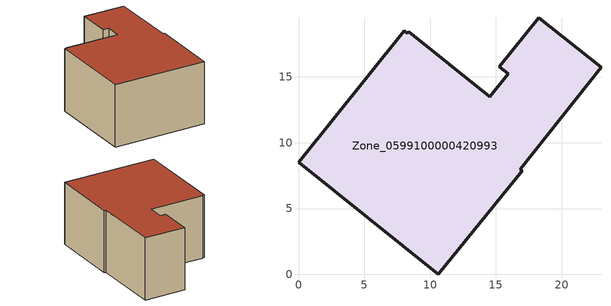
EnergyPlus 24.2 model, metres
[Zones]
Zone_0599100000420993
 floor ground (C_G): 8.37,18.43 14.53,13.5 15.93,15.23 15.27,15.76 18.28,19.51 22.99,15.73 16.86,8 17.02,7.87 10.63,0 0,8.52 8.04,18.51 8.27,18.33 z0
 wall outside (C_F): 16.86,8 22.99,15.73 18.28,19.51 15.27,15.76 15.93,15.23 14.53,13.5 8.37,18.43 8.27,18.33 8.04,18.51 0,8.52 10.63,0 17.02,7.87 16.86,8 z0:9.02
 roof outside (C_R): 14.53,13.5 8.37,18.43 8.27,18.33 8.04,18.51 0,8.52 10.63,0 17.02,7.87 16.86,8 22.99,15.73 18.28,19.51 15.27,15.76 15.93,15.23 z9.02
[BUILDING]
Pand.0599100000420993: North Axis=0; Terrain=City; Loads Convergence Tolerance Value=0.04; Temperature Convergence Tolerance Value=0.4; Solar Distribution=FullExterior; Maximum Number of Warmup Days=25; Minimum Number of Warmup Days=1
[Site:Location]
Rotterdam.The.Hague.AP_ZH_NLD Design_Conditions: Latitude=51.96; Longitude=4.45; Time Zone=1; Elevation=-4.5
[SITE:GROUNDTEMPERATURE:BUILDINGSURFACE]
18, 18, 18, 18, 18, 18, 18, 18, 18, 18, 18, 18
[MATERIAL] Thermal Absorptance=0.9; Solar Absorptance=0.7; Visible Absorptance=0.7
Name | Roughness | Thickness | Conductivity | Density | Specific Heat
G.D.1992-2005 | MediumSmooth | 0.15 | 0.06 | 540 | 1210
F.D.1992-2005 | Rough | 0.3 | 0.12 | 1920 | 840
R.D.1992-2005 | MediumRough | 0.2 | 0.08 | 1500 | 1000
[CONSTRUCTION]
C_G: G.D.1992-2005
C_F: F.D.1992-2005
C_R: R.D.1992-2005
[ZONE]
Zone_0599100000420993: Type=1; Multiplier=1; Ceiling Height=Autocalculate; Volume=Autocalculate; Floor Area=autocalculate; Part of Total Floor Area=Yes
[ZONEINFILTRATION:DESIGNFLOWRATE]
Infil_Zone_0599100000420993: Zone or ZoneList or Space or SpaceList=Zone_0599100000420993; Schedule=AlwaysOn; Design Flow Rate Calculation Method=Flow/Area; Flow Rate per Floor Area=0.0021; Constant Term Coefficient=1; Temperature Term Coefficient=0; Velocity Term Coefficient=0; Velocity Squared Term Coefficient=0
[HVACTEMPLATE:ZONE:IDEALLOADSAIRSYSTEM]
Zone_0599100000420993: Maximum Heating Supply Air Temperature=50; Minimum Cooling Supply Air Temperature=13; Maximum Heating Supply Air Humidity Ratio=0.0156; Minimum Cooling Supply Air Humidity Ratio=0.0077; Heating Limit=NoLimit; Cooling Limit=NoLimit; Dehumidification Control Type=ConstantSensibleHeatRatio; Cooling Sensible Heat Ratio=0.7; Dehumidification Setpoint=60; Humidification Control Type=None; Humidification Setpoint=30; Outdoor Air Method=None; Outdoor Air Flow Rate per Person=0.00944; Outdoor Air Flow Rate per Zone Floor Area=0; Outdoor Air Flow Rate per Zone=0; Demand Controlled Ventilation Type=None; Outdoor Air Economizer Type=NoEconomizer; Heat Recovery Type=None; Sensible Heat Recovery Effectiveness=0.7; Latent Heat Recovery Effectiveness=0.65
[ZONECONTROL:THERMOSTAT]
ThermostatControl_Zone_0599100000420993: Zone or ZoneList=Zone_0599100000420993; Control Type Schedule=DualSetpointControlType; Control 1=Thermostat_Zone_0599100000420993; Temperature Difference Between Cutout And Setpoint=0
[THERMOSTATSETPOINT:DUALSETPOINT]
Thermostat_Zone_0599100000420993: Heating Setpoint Temperature Schedule=HeatingSetpoint_Zone_0599100000420993; Cooling Setpoint Temperature Schedule=CoolingSetpoint_Zone_0599100000420993
[SCHEDULE:COMPACT]
HeatingSetpoint_Zone_0599100000420993: Through: 12/31, For: AllDays, Until: 24:00, 21
CoolingSetpoint_Zone_0599100000420993: Through: 12/31, For: AllDays, Until: 24:00, 24
DualSetpointControlType: Through: 12/31, For: AllDays, Until: 24:00, 4
AlwaysOn: Through: 12/31, For: AllDays, Until: 24:00, 1
